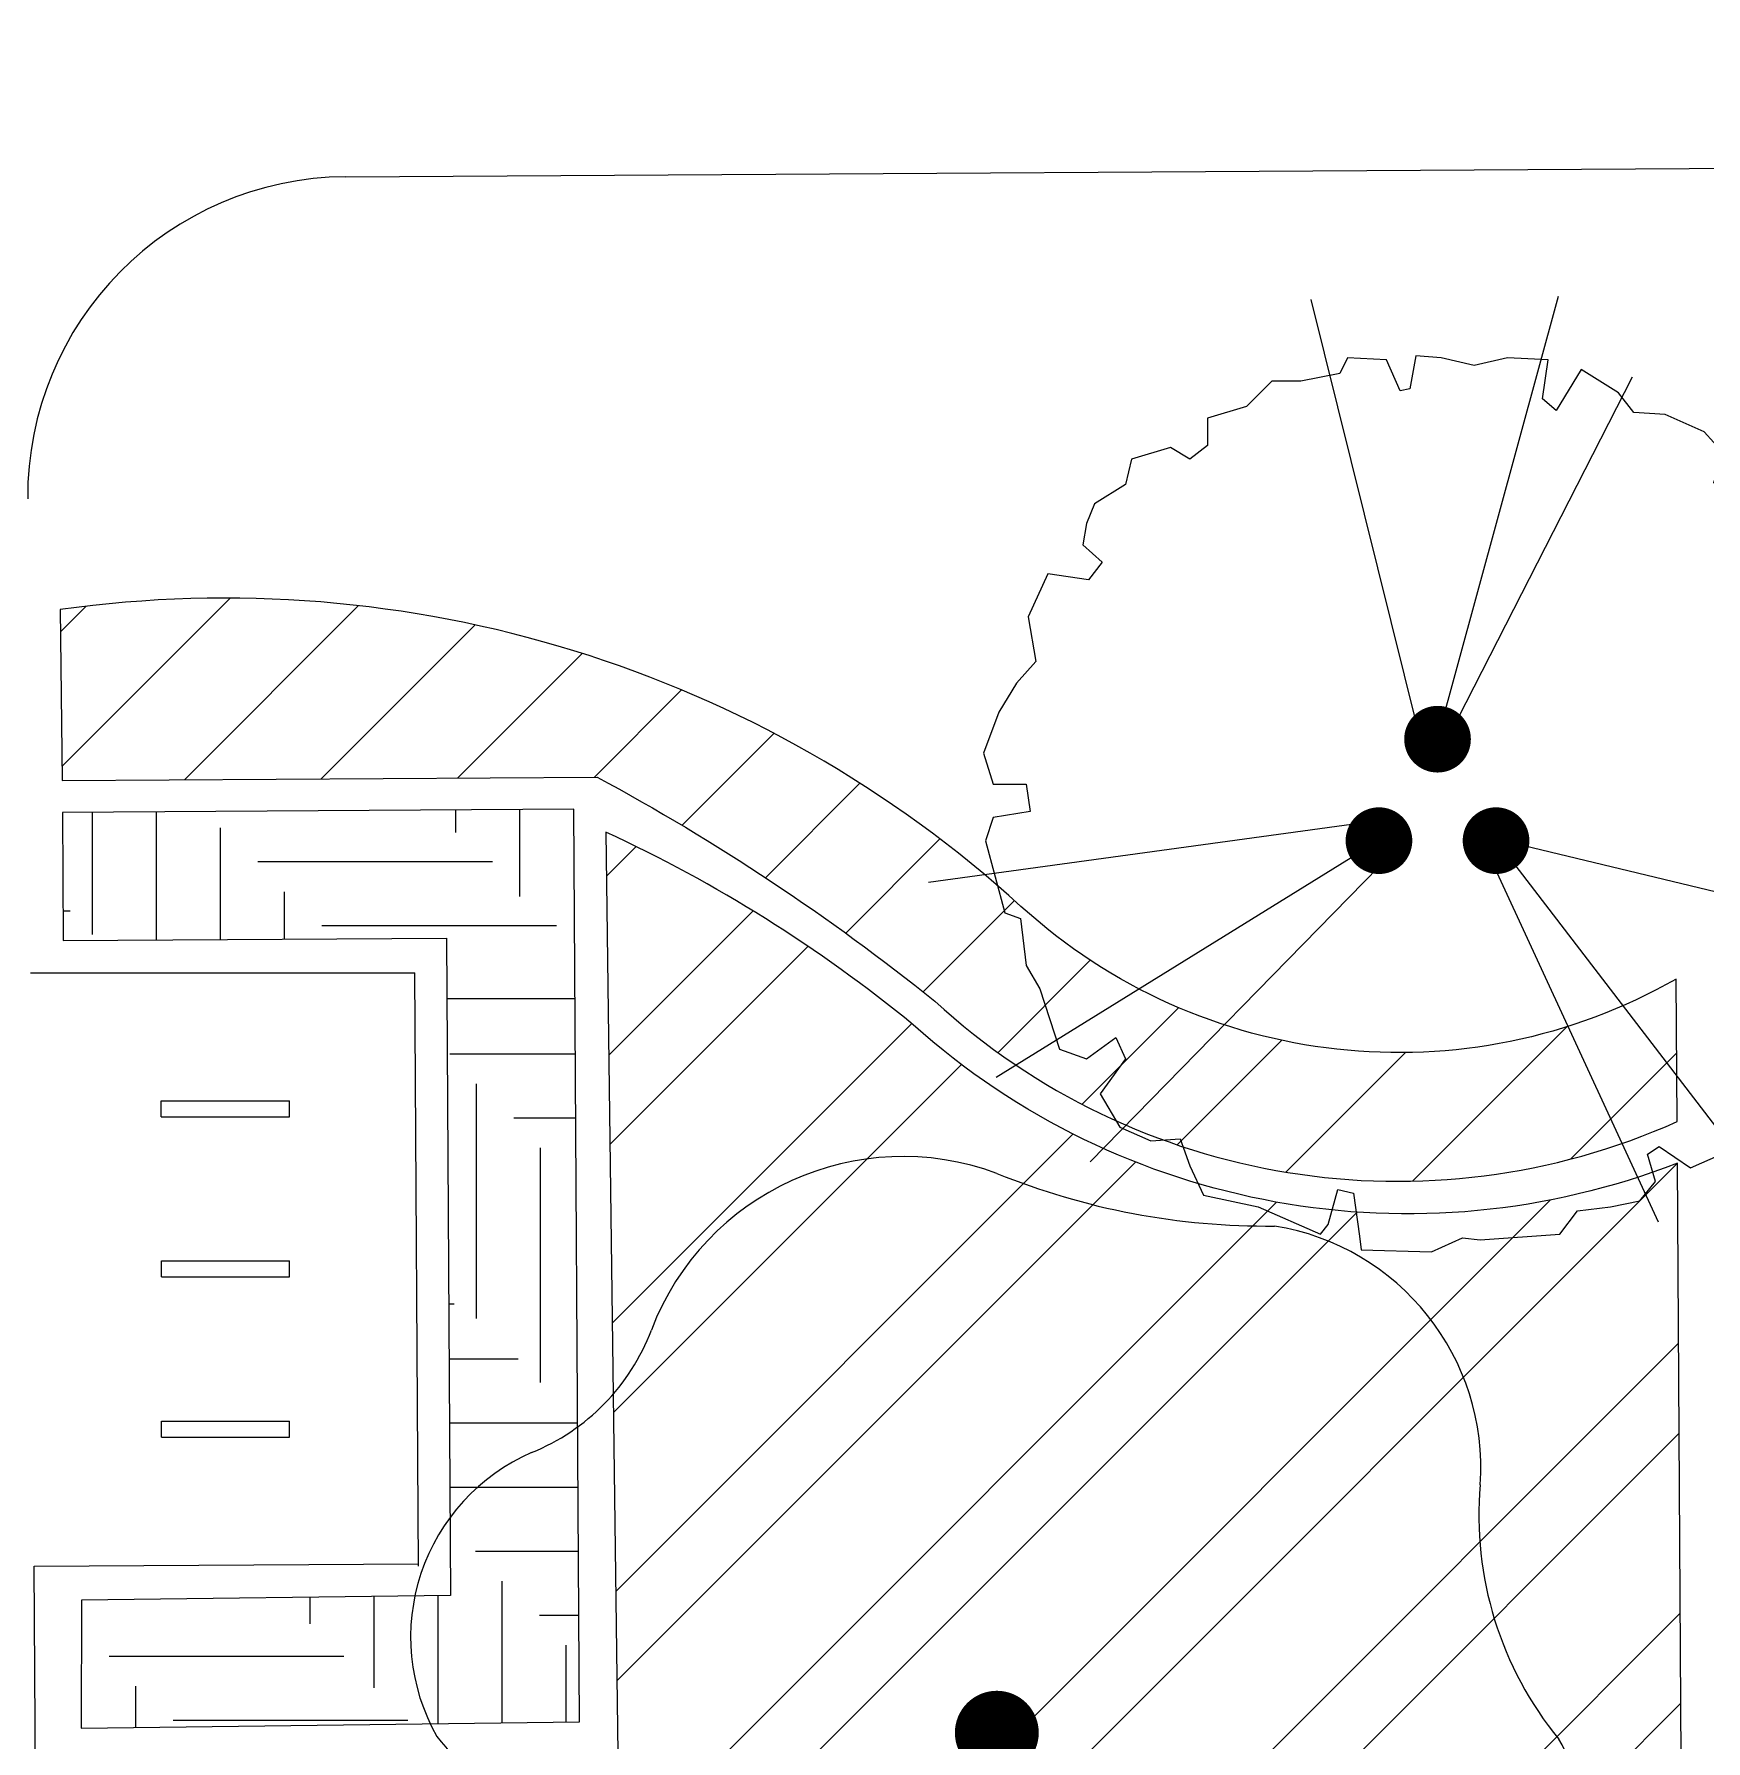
# Model space of a CAD drawing. Header units: feet. Extents: x 919634 to 928945, y 707022 to 708026.
# Drawn here: x 920597.37 to 920623.48, y 707233.17 to 707259.83 of the extents above; entities that cross this region are included whole.
import ezdxf

# ---------------------------------------------------------------- set-up
doc = ezdxf.new("R2010")
doc.units = ezdxf.units.FT
doc.header["$LTSCALE"] = 20
doc.header["$MEASUREMENT"] = 0
for name, color, linetype in [('-u-site-xref', 7, 'Continuous'), ('L-002', 15, 'Continuous'), ('LK-TREE-013M', 6, 'Continuous'), ('LK-TREE-025M', 2, 'Continuous'), ('LK-TREE-035M', 123, 'Continuous'), ('LK-TREE-050M', 2, 'Continuous'), ('LK-TREE-TRNK', 32, 'Continuous'), ('LP-PATT-GRND', 251, 'Continuous'), ('LP-PATT-SHAR', 4, 'Continuous'), ('LP-SHAR-BRDR-CONT', 123, 'Continuous'), ('LP-TREE', 15, 'Continuous'), ('Site Plan$0$SP-BIKE RACK', 4, 'Continuous')]:
    doc.layers.add(name, color=color, linetype=linetype)
doc.layers.add('Site Plan$0$SP-SIDEWALK', color=2, linetype='Continuous', lineweight=25)
doc.layers.get('-u-site-xref').off()

# ---------------------------------------------------------------- blocks, each defined once
blk = doc.blocks.new('Site Plan')
at = {"layer": 'Site Plan$0$SP-BIKE RACK'}
for p, q in [((920599.355, 707242.919, 0), (920599.355, 707243.169, 0)), ((920599.355, 707243.169), (920601.355, 707243.169, 0)), ((920601.355, 707242.919, 0), (920601.355, 707243.169)), ((920599.355, 707242.919, 0), (920601.355, 707242.919, 0)), ((920599.357, 707240.419, 0), (920599.357, 707240.669, 0)), ((920599.357, 707240.669), (920601.357, 707240.669, 0)), ((920601.357, 707240.419, 0), (920601.357, 707240.669)), ((920599.357, 707240.419, 0), (920601.357, 707240.419, 0)), ((920599.359, 707237.919, 0), (920599.358, 707238.169, 0)), ((920599.358, 707238.169), (920601.358, 707238.169, 0)), ((920601.359, 707237.919, 0), (920601.358, 707238.169)), ((920599.359, 707237.919, 0), (920601.359, 707237.919, 0))]:
    blk.add_line(p, q, dxfattribs=at)
at = {"layer": 'Site Plan$0$SP-SIDEWALK'}
for p, q in [((920602.235, 707257.6), (920957.573, 707259.827)), ((920597.313, 707245.169), (920603.313, 707245.169, 0)), ((920603.371, 707235.901), (920603.313, 707245.169)), ((920597.371, 707235.901), (920603.371, 707235.938)), ((920597.417, 707228.601), (920597.371, 707235.901))]:
    blk.add_line(p, q, dxfattribs=at)
blk.add_arc((920602.267, 707252.6), 5, 90.3592, 180.3592, dxfattribs=at)
blk = doc.blocks.new('TREE-SIMP-005')
at = {"layer": 'LK-TREE-050M'}
for centre, radius, start, end in [((-0.0838, 0.274), 0.241, 69.6603, 159.1137), ((0.2415, 1.0962), 0.6433, 247.9485, 270.591), ((0.2136, 0.2365), 0.2192, 356.1089, 80.9259), ((-0.4875, 0.4275), 0.1909, 291.9961, 339.2866), ((-0.3443, 0.0855), 0.1799, 113.509, 209.6004), ((0.7466, 0.1943), 0.3156, 175.0254, 219.3558), ((-0.6576, -0.1441), 0.2109, 348.5774, 41.8886), ((0.3365, -0.1024), 0.1921, 283.2701, 30.1865), ((-0.265, -0.2198), 0.189, 169.6437, 258.5101), ((0.5862, -0.6645), 0.4289, 119.013, 149.3179), ((-0.2766, -0.7487), 0.3447, 48.5313, 94.3414), ((0.0544, -0.29), 0.2253, 242.861, 316.3019)]:
    blk.add_arc(centre, radius, start, end, dxfattribs=at)
at = {"layer": 'LK-TREE-TRNK', "const_width": 0.0375}
blk.add_lwpolyline([(-0.0188, 0, 1), (0.0187, 0, 1)], format="xyb", close=True, dxfattribs=at)
blk = doc.blocks.new('TREE-DCID-208')
at = {"layer": 'LK-TREE-013M'}
for p, q in [((0.0022, 0.0753), (0.1385, 0.5736)), ((-0.0836, -0.0191), (-0.5704, -0.086)), ((0.0681, -0.0388), (0.3865, -0.4537))]:
    blk.add_line(p, q, dxfattribs=at)
at = {"layer": 'LK-TREE-025M'}
for p, q in [((0.0169, 0.0819), (0.2216, 0.4828)), ((0.0698, -0.0372), (0.5329, -0.1486)), ((-0.0636, -0.0388), (-0.4941, -0.3051))]:
    blk.add_line(p, q, dxfattribs=at)
at = {"layer": 'LK-TREE-035M'}
for p, q in [((-0.0201, 0.0868), (-0.1399, 0.5698)), ((-0.0633, -0.0679), (-0.3887, -0.4)), ((0.0644, -0.0647), (0.2503, -0.4676))]:
    blk.add_line(p, q, dxfattribs=at)
at = {"layer": 'LK-TREE-050M'}
blk.add_lwpolyline([(-0.0222, 0.5063), (-0.0288, 0.4691), (-0.0397, 0.4669), (-0.0551, 0.502), (-0.0989, 0.5041), (-0.1076, 0.4866), (-0.1515, 0.4779), (-0.1843, 0.4779), (-0.2128, 0.4494), (-0.2566, 0.4363), (-0.2566, 0.4056), (-0.2764, 0.3903), (-0.2983, 0.4034), (-0.3421, 0.3903), (-0.3487, 0.3618), (-0.3837, 0.3399), (-0.3925, 0.318), (-0.3969, 0.2939), (-0.375, 0.2742), (-0.3903, 0.2545), (-0.4363, 0.2611), (-0.4582, 0.2129), (-0.4495, 0.1625), (-0.4714, 0.1384), (-0.4911, 0.1056), (-0.5086, 0.0596), (-0.4977, 0.0246), (-0.4604, 0.0246), (-0.456, -0.0061), (-0.4977, -0.0126), (-0.5064, -0.0389), (-0.4845, -0.1199), (-0.467, -0.1265), (-0.4604, -0.1791), (-0.4451, -0.2054), (-0.4232, -0.2732), (-0.3925, -0.2842), (-0.3596, -0.2601), (-0.3487, -0.2842), (-0.3772, -0.3236), (-0.3552, -0.3608), (-0.3202, -0.3762), (-0.2873, -0.374), (-0.2764, -0.4046), (-0.261, -0.4375), (-0.1997, -0.4506), (-0.1296, -0.4813), (-0.1208, -0.4703), (-0.1098, -0.4309), (-0.0923, -0.4353), (-0.0857, -0.4835), (-0.0835, -0.4988), (-0.0047, -0.501), (0.0304, -0.4856), (0.0501, -0.4878), (0.1399, -0.4813), (0.1597, -0.455), (0.1969, -0.4506), (0.2298, -0.444), (0.2473, -0.4221), (0.2385, -0.3915), (0.2517, -0.3827), (0.2867, -0.4068), (0.3218, -0.3915), (0.3569, -0.3521), (0.3722, -0.3192), (0.4182, -0.2754), (0.4226, -0.2579), (0.4555, -0.2404), (0.4555, -0.2075), (0.4204, -0.1922), (0.4314, -0.1659), (0.4861, -0.1637), (0.5015, -0.1199), (0.4927, -0.0696), (0.5146, -0.0455), (0.5037, -0.017), (0.5015, 0.0268), (0.4642, 0.0311), (0.4598, 0.0574), (0.5015, 0.0749), (0.4839, 0.1538), (0.4686, 0.237), (0.4489, 0.2414), (0.4116, 0.2983), (0.3853, 0.3092), (0.3744, 0.3487), (0.3591, 0.3684), (0.3262, 0.3487), (0.313, 0.364), (0.324, 0.3968), (0.3021, 0.4209), (0.2583, 0.4406), (0.2232, 0.4428), (0.2057, 0.4647), (0.164, 0.491), (0.1356, 0.445), (0.1202, 0.4582), (0.1268, 0.502), (0.0808, 0.5041), (0.0435, 0.4954), (0.0063, 0.5041)], close=True, dxfattribs=at)
at = {"layer": 'LK-TREE-TRNK', "const_width": 0.0375}
for points in [[(-0.0165, 0.0753, 1), (0.021, 0.0753, 1)], [(-0.0824, -0.0388, 1), (-0.0449, -0.0388, 1)], [(0.0493, -0.0388, 1), (0.0868, -0.0388, 1)]]:
    blk.add_lwpolyline(points, format="xyb", close=True, dxfattribs=at)

msp = doc.modelspace()

# ---------------------------------------------------------------- block references
at = {"layer": '-u-site-xref'}
msp.add_blockref('Site Plan', (0, 0), dxfattribs=at)

# ---------------------------------------------------------------- next in the draw order: hatches: boundary and pattern name
at = {"layer": 'LP-PATT-GRND'}
h = msp.add_hatch(dxfattribs=at)
h.set_pattern_fill('ANSI31', color=256, scale=12)
h.set_pattern_definition([(45, (920597.7775, 707242.0023), (-1.06066, 1.06066), [])])
edge = h.paths.add_edge_path()
edge.add_line((920597.804, 707248.172), (920606.164, 707248.225))
edge.add_arc((920589.64, 707217.59), 34.807, 51.2275, 61.6582, ccw=False)
edge.add_arc((920618.669, 707252.609), 10.697, 227.4659, 294.0892)
edge.add_line((920623.035, 707242.844), (920623.021, 707245.071))
edge.add_arc((920618.684, 707252.683), 8.761, 227.6737, 299.6751, ccw=False)
edge.add_arc((920600.349, 707232.552), 18.468, 47.6737, 98.0029)
edge.add_line((920597.777, 707250.84), (920597.804, 707248.172))
at = {"layer": 'LP-PATT-SHAR'}
h = msp.add_hatch(dxfattribs=at)
h.set_pattern_fill('LAFX-A220-HBDASH', color=256, scale=22, pattern_type=2)
h.set_pattern_definition([(0, (920599.25, 707109.124), (0, 22), [3.6667, -18.3333]), (0, (920598.25, 707110.124), (0, 22), [3.6667, -18.3333]), (0, (920597.25, 707111.124), (0, 22), [3.6667, -18.3333]), (0, (920596.25, 707112.124), (0, 22), [3.6667, -18.3333]), (0, (920595.25, 707113.124), (0, 22), [3.6667, -18.3333]), (0, (920601.85, 707113.891), (0, 22), [3.6667, -18.3333]), (0, (920594.25, 707114.124), (0, 22), [3.6667, -18.3333]), (0, (920600.85, 707114.891), (0, 22), [3.6667, -18.3333]), (0, (920593.25, 707115.124), (0, 22), [3.6667, -18.3333]), (0, (920599.85, 707115.891), (0, 22), [3.6667, -18.3333]), (0, (920592.25, 707116.124), (0, 22), [3.6667, -18.3333]), (0, (920598.85, 707116.891), (0, 22), [3.6667, -18.3333]), (0, (920591.25, 707117.124), (0, 22), [3.6667, -18.3333]), (0, (920597.85, 707117.891), (0, 22), [3.6667, -18.3333]), (0, (920590.25, 707118.124), (0, 22), [3.6667, -18.3333]), (0, (920604.525, 707118.483), (0, 22), [3.6667, -18.3333]), (0, (920596.85, 707118.891), (0, 22), [3.6667, -18.3333]), (0, (920589.25, 707119.124), (0, 22), [3.6667, -18.3333]), (0, (920603.525, 707119.483), (0, 22), [3.6667, -18.3333]), (0, (920595.85, 707119.891), (0, 22), [3.6667, -18.3333]), (0, (920588.25, 707120.124), (0, 22), [3.6667, -18.3333]), (0, (920602.525, 707120.483), (0, 22), [3.6667, -18.3333]), (0, (920594.85, 707120.891), (0, 22), [3.6667, -18.3333]), (0, (920587.25, 707121.124), (0, 22), [3.6667, -18.3333]), (0, (920601.525, 707121.483), (0, 22), [3.6667, -18.3333]), (0, (920593.85, 707121.891), (0, 22), [3.6667, -18.3333]), (0, (920586.25, 707122.124), (0, 22), [3.6667, -18.3333]), (0, (920600.525, 707122.483), (0, 22), [3.6667, -18.3333]), (0, (920592.85, 707122.891), (0, 22), [3.6667, -18.3333]), (0, (920585.25, 707123.124), (0, 22), [3.6667, -18.3333]), (0, (920599.525, 707123.483), (0, 22), [3.6667, -18.3333]), (0, (920591.85, 707123.891), (0, 22), [3.6667, -18.3333]), (0, (920584.25, 707124.124), (0, 22), [3.6667, -18.3333]), (0, (920598.525, 707124.483), (0, 22), [3.6667, -18.3333]), (0, (920590.85, 707124.891), (0, 22), [3.6667, -18.3333]), (0, (920583.25, 707125.124), (0, 22), [3.6667, -18.3333]), (0, (920597.525, 707125.483), (0, 22), [3.6667, -18.3333]), (0, (920589.85, 707125.891), (0, 22), [3.6667, -18.3333]), (0, (920582.25, 707126.124), (0, 22), [3.6667, -18.3333]), (0, (920596.525, 707126.483), (0, 22), [3.6667, -18.3333]), (0, (920588.85, 707126.891), (0, 22), [3.6667, -18.3333]), (0, (920581.25, 707127.124), (0, 22), [3.6667, -18.3333]), (0, (920595.525, 707127.483), (0, 22), [3.6667, -18.3333]), (0, (920587.85, 707127.891), (0, 22), [3.6667, -18.3333]), (0, (920580.25, 707128.124), (0, 22), [3.6667, -18.3333]), (0, (920594.525, 707128.483), (0, 22), [3.6667, -18.3333]), (0, (920586.85, 707128.891), (0, 22), [3.6667, -18.3333]), (0, (920579.25, 707129.124), (0, 22), [3.6667, -18.3333]), (0, (920593.525, 707129.483), (0, 22), [3.6667, -18.3333]), (0, (920585.85, 707129.891), (0, 22), [3.6667, -18.3333]), (0, (920578.25, 707129.986), (0, 22), [3.6667, -18.3333]), (0, (920592.525, 707130.483), (0, 22), [3.6667, -18.3333]), (0, (920584.85, 707130.891), (0, 22), [3.6667, -18.3333]), (0, (920591.525, 707131.483), (0, 22), [3.6667, -18.3333]), (0, (920583.85, 707131.891), (0, 22), [3.6667, -18.3333]), (0, (920590.525, 707132.483), (0, 22), [3.6667, -18.3333]), (0, (920582.85, 707132.891), (0, 22), [3.6667, -18.3333]), (0, (920589.525, 707133.483), (0, 22), [3.6667, -18.3333]), (0, (920581.85, 707133.891), (0, 22), [3.6667, -18.3333]), (0, (920588.525, 707134.483), (0, 22), [3.6667, -18.3333]), (0, (920580.85, 707134.754), (0, 22), [3.6667, -18.3333]), (0, (920587.525, 707135.483), (0, 22), [3.6667, -18.3333]), (0, (920586.525, 707136.483), (0, 22), [3.6667, -18.3333]), (0, (920585.525, 707137.483), (0, 22), [3.6667, -18.3333]), (0, (920584.525, 707138.483), (0, 22), [3.6667, -18.3333]), (0, (920583.525, 707139.345), (0, 22), [3.6667, -18.3333]), (90, (920604.94, 707114.345), (-22, 1e-15), [3.6667, -18.3333]), (90, (920603.94, 707115.345), (-22, 1e-15), [3.6667, -18.3333]), (90, (920602.94, 707116.345), (-22, 1e-15), [3.6667, -18.3333]), (90, (920602.266, 707109.753), (-22, 1e-15), [3.6667, -18.3333]), (90, (920601.94, 707117.345), (-22, 1e-15), [3.6667, -18.3333]), (90, (920601.266, 707110.754), (-22, 1e-15), [3.6667, -18.3333]), (90, (920600.94, 707118.345), (-22, 1e-15), [3.6667, -18.3333]), (90, (920600.266, 707111.753), (-22, 1e-15), [3.6667, -18.3333]), (90, (920599.94, 707119.345), (-22, 1e-15), [3.6667, -18.3333]), (90, (920599.666, 707104.986), (-22, 1e-15), [3.6667, -18.3333]), (90, (920599.266, 707112.754), (-22, 1e-15), [3.6667, -18.3333]), (90, (920598.94, 707120.345), (-22, 1e-15), [3.6667, -18.3333]), (90, (920598.666, 707105.986), (-22, 1e-15), [3.6667, -18.3333]), (90, (920598.266, 707113.754), (-22, 1e-15), [3.6667, -18.3333]), (90, (920597.94, 707121.345), (-22, 1e-15), [3.6667, -18.3333]), (90, (920597.666, 707106.986), (-22, 1e-15), [3.6667, -18.3333]), (90, (920597.266, 707114.754), (-22, 1e-15), [3.6667, -18.3333]), (90, (920596.94, 707122.345), (-22, 1e-15), [3.6667, -18.3333]), (90, (920596.666, 707107.986), (-22, 1e-15), [3.6667, -18.3333]), (90, (920596.266, 707115.754), (-22, 1e-15), [3.6667, -18.3333]), (90, (920595.94, 707123.345), (-22, 1e-15), [3.6667, -18.3333]), (90, (920595.666, 707108.986), (-22, 1e-15), [3.6667, -18.3333]), (90, (920595.266, 707116.754), (-22, 1e-15), [3.6667, -18.3333]), (90, (920594.941, 707124.345), (-22, 1e-15), [3.6667, -18.3333]), (90, (920594.666, 707109.986), (-22, 1e-15), [3.6667, -18.3333]), (90, (920594.266, 707117.754), (-22, 1e-15), [3.6667, -18.3333]), (90, (920593.94, 707125.345), (-22, 1e-15), [3.6667, -18.3333]), (90, (920593.666, 707110.986), (-22, 1e-15), [3.6667, -18.3333]), (90, (920593.266, 707118.754), (-22, 1e-15), [3.6667, -18.3333]), (90, (920592.94, 707126.345), (-22, 1e-15), [3.6667, -18.3333]), (90, (920592.666, 707111.986), (-22, 1e-15), [3.6667, -18.3333]), (90, (920592.266, 707119.754), (-22, 1e-15), [3.6667, -18.3333]), (90, (920591.94, 707127.345), (-22, 1e-15), [3.6667, -18.3333]), (90, (920591.666, 707112.986), (-22, 1e-15), [3.6667, -18.3333]), (90, (920591.266, 707120.753), (-22, 1e-15), [3.6667, -18.3333]), (90, (920590.94, 707128.345), (-22, 1e-15), [3.6667, -18.3333]), (90, (920590.666, 707113.986), (-22, 1e-15), [3.6667, -18.3333]), (90, (920590.266, 707121.754), (-22, 1e-15), [3.6667, -18.3333]), (90, (920589.94, 707129.345), (-22, 1e-15), [3.6667, -18.3333]), (90, (920589.666, 707114.986), (-22, 1e-15), [3.6667, -18.3333]), (90, (920589.266, 707122.753), (-22, 1e-15), [3.6667, -18.3333]), (90, (920588.94, 707130.345), (-22, 1e-15), [3.6667, -18.3333]), (90, (920588.666, 707115.986), (-22, 1e-15), [3.6667, -18.3333]), (90, (920588.266, 707123.754), (-22, 1e-15), [3.6667, -18.3333]), (90, (920587.94, 707131.345), (-22, 1e-15), [3.6667, -18.3333]), (90, (920587.666, 707116.986), (-22, 1e-15), [3.6667, -18.3333]), (90, (920587.266, 707124.754), (-22, 1e-15), [3.6667, -18.3333]), (90, (920586.94, 707132.345), (-22, 1e-15), [3.6667, -18.3333]), (90, (920586.666, 707117.986), (-22, 1e-15), [3.6667, -18.3333]), (90, (920586.266, 707125.754), (-22, 1e-15), [3.6667, -18.3333]), (90, (920585.94, 707133.345), (-22, 1e-15), [3.6667, -18.3333]), (90, (920585.666, 707118.986), (-22, 1e-15), [3.6667, -18.3333]), (90, (920585.266, 707126.754), (-22, 1e-15), [3.6667, -18.3333]), (90, (920584.94, 707134.345), (-22, 1e-15), [3.6667, -18.3333]), (90, (920584.666, 707119.986), (-22, 1e-15), [3.6667, -18.3333]), (90, (920584.266, 707127.754), (-22, 1e-15), [3.6667, -18.3333]), (90, (920583.94, 707135.207), (-22, 1e-15), [3.6667, -18.3333]), (90, (920583.666, 707120.986), (-22, 1e-15), [3.6667, -18.3333]), (90, (920583.266, 707128.754), (-22, 1e-15), [3.6667, -18.3333]), (90, (920582.666, 707121.986), (-22, 1e-15), [3.6667, -18.3333]), (90, (920582.266, 707129.754), (-22, 1e-15), [3.6667, -18.3333]), (90, (920581.666, 707122.986), (-22, 1e-15), [3.6667, -18.3333]), (90, (920581.266, 707130.616), (-22, 1e-15), [3.6667, -18.3333]), (90, (920580.666, 707123.986), (-22, 1e-15), [3.6667, -18.3333]), (90, (920579.666, 707124.986), (-22, 1e-15), [3.6667, -18.3333]), (90, (920578.666, 707125.849), (-22, 1e-15), [3.6667, -18.3333])])
h.paths.add_polyline_path([(920597.811, 707247.672), (920597.824, 707245.672), (920603.81, 707245.71), (920603.874, 707235.444), (920598.11, 707235.372), (920598.102, 707233.372), (920605.887, 707233.469), (920605.797, 707247.723)])
h = msp.add_hatch(dxfattribs=at)
h.set_pattern_fill('ANSI32', color=256, scale=8)
h.set_pattern_definition([(45, (920605.6796, 707200.7924), (-2.12132, 2.12132), []), (45, (920607.0938, 707200.7924), (-2.12132, 2.12132), [])])
edge = h.paths.add_edge_path()
edge.add_arc((920621.534, 707246.996), 20.565, 222.9778, 255.706)
edge.add_arc((920615.373, 707222.816), 4.388, -32.4598, 75.706, ccw=False)
edge.add_arc((920631.167, 707212.769), 14.331, 147.5402, 236.6936)
edge.add_line((920623.298, 707200.792), (920623.039, 707242.197))
edge.add_arc((920618.827, 707252.988), 11.584, 228.1664, 291.3235, ccw=False)
edge.add_arc((920596.894, 707227.028), 22.409, 50.6551, 65.1831)
edge.add_line((920606.299, 707247.367), (920606.488, 707232.977))

# ---------------------------------------------------------------- next in the draw order: linework, layer by layer
at = {"layer": 'L-002'}
msp.add_lwpolyline([(920597.804, 707248.172), (920606.164, 707248.225, -0.045544), (920611.438, 707244.727, 0.299174), (920623.035, 707242.844), (920623.021, 707245.071, -0.324927), (920612.784, 707246.206, 0.223202), (920597.777, 707250.84)], format="xyb", close=True, dxfattribs=at)
at = {"layer": 'LP-SHAR-BRDR-CONT'}
msp.add_lwpolyline([(920597.811, 707247.672), (920597.824, 707245.672), (920603.81, 707245.71), (920603.874, 707235.444), (920598.11, 707235.372), (920598.102, 707233.372), (920605.887, 707233.469), (920605.797, 707247.723)], close=True, dxfattribs=at)
msp.add_lwpolyline([(920606.488, 707232.977, 0.143782), (920616.456, 707227.068, -0.510437), (920619.076, 707220.461, 0.409892), (920623.298, 707200.792), (920623.039, 707242.197, -0.282769), (920611.101, 707244.357, 0.063475), (920606.299, 707247.367)], format="xyb", close=True, dxfattribs=at)

# ---------------------------------------------------------------- next in the draw order: block references
at = {"layer": 'LP-TREE'}
for name, p, xscale, yscale, zscale in [('TREE-DCID-208', (920619.261, 707247.771), 13.88739792285958, 13.88739792285958, 15.03416260495856), ('TREE-SIMP-005', (920612.408, 707233.301), 17.4705586228176, 17.4705586228176, 18.91141011540282)]:
    msp.add_blockref(name, p, dxfattribs=dict(at, xscale=xscale, yscale=yscale, zscale=zscale))

doc.saveas('drawing.dxf')
